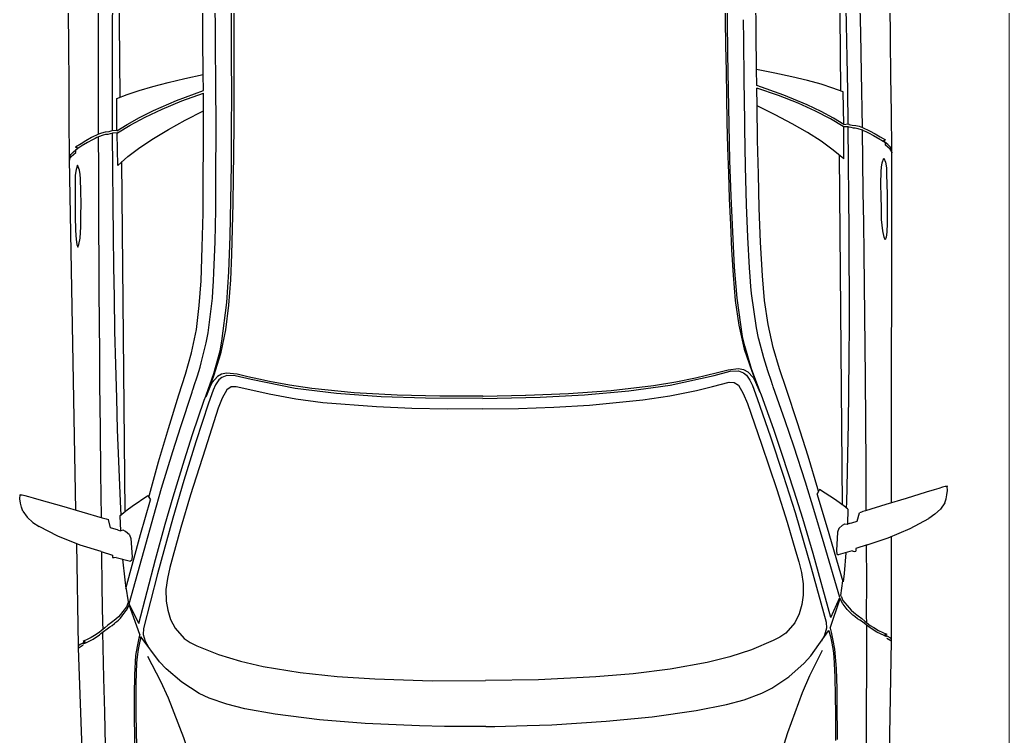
# Model space of a CAD drawing. Header units: inches. Extents: x 13 to 261, y -112 to -47.
# Drawn here: x 196.045 to 198.251, y -82.364 to -80.767 of the extents above; entities that cross this region are included whole.
import ezdxf

# ---------------------------------------------------------------- set-up
doc = ezdxf.new("R2010")
doc.units = ezdxf.units.IN
doc.header["$MEASUREMENT"] = 0
doc.layers.add('CAJONES', color=3, linetype='Continuous', lineweight=20)

msp = doc.modelspace()

# ---------------------------------------------------------------- linework, layer by layer
at = {"linetype": 'Continuous'}
for p, q in [((196.454, -80.9242), (196.4537, -80.8887)), ((197.688, -80.9132), (197.6876, -80.8777)), ((196.4539, -80.9697), (196.4541, -80.9302)), ((197.6889, -80.9587), (197.688, -80.9192)), ((197.8822, -80.9999), (197.8811, -80.9274)), ((196.2613, -81.0144), (196.2612, -80.9419)), ((197.8822, -80.9999), (197.8922, -80.9988)), ((196.2613, -81.0144), (196.2513, -81.0135)), ((197.9701, -81.0367), (197.9751, -81.0346)), ((197.9752, -81.0461), (197.9751, -81.0401)), ((196.1741, -81.0527), (196.1691, -81.0508)), ((196.1692, -81.0623), (196.1692, -81.0563)), ((197.9888, -81.8435), (197.9893, -81.061)), ((197.9893, -81.0585), (197.9893, -81.058)), ((197.9893, -81.061), (197.9893, -81.0585)), ((196.1553, -81.0749), (196.1553, -81.0744)), ((196.1554, -81.0774), (196.1553, -81.0749)), ((196.1699, -81.8598), (196.1554, -81.0774)), ((196.2794, -81.8628), (196.2724, -81.0823)), ((197.8793, -81.8485), (197.8724, -81.068)), ((196.43, -81.5935), (196.4305, -81.5919)), ((197.7239, -81.5819), (197.7234, -81.5804)), ((196.4572, -81.6112), (196.4576, -81.6097)), ((197.6971, -81.6001), (197.6966, -81.5986)), ((197.8914, -81.8579), (197.8902, -81.8914)), ((196.2375, -81.8792), (196.2421, -81.8811)), ((196.2472, -81.8991), (196.2421, -81.8811)), ((196.2675, -81.8724), (196.2693, -81.9059)), ((197.9122, -81.8842), (197.917, -81.8662)), ((197.9215, -81.8641), (197.917, -81.8662)), ((196.2643, -81.9044), (196.2693, -81.9059)), ((197.8708, -81.9006), (197.8679, -81.9091)), ((197.8952, -81.8899), (197.8902, -81.8914)), ((196.2889, -81.9147), (196.2919, -81.9232)), ((197.9885, -82.146), (197.9885, -81.9185)), ((196.1756, -82.1623), (196.1715, -81.9348)), ((197.9092, -81.9502), (197.9088, -81.9512)), ((197.9341, -81.937), (197.9092, -81.9457)), ((197.9092, -81.9457), (197.9092, -81.9502)), ((196.2262, -81.9523), (196.2513, -81.9606)), ((196.2513, -81.9606), (196.2513, -81.9651)), ((196.2513, -81.9651), (196.2518, -81.9661)), ((196.2598, -81.9655), (196.2914, -81.9737)), ((197.9007, -81.9508), (197.8693, -81.9596)), ((196.2867, -82.0643), (196.2819, -82.0318)), ((197.8756, -82.05), (197.8798, -82.0175)), ((197.8518, -82.1233), (197.8742, -82.0566)), ((196.3119, -82.137), (196.2883, -82.0707)), ((196.3139, -82.1445), (196.3149, -82.142)), ((196.3154, -82.143), (196.3149, -82.142)), ((197.8483, -82.1293), (197.8488, -82.1283)), ((197.8499, -82.1308), (197.8488, -82.1283)), ((197.978, -82.1451), (197.987, -82.1505)), ((197.9885, -82.1515), (197.9885, -82.146)), ((197.9885, -82.148), (197.9885, -82.1475)), ((196.1756, -82.1678), (196.1756, -82.1623)), ((196.1756, -82.1643), (196.1756, -82.1638)), ((196.1771, -82.1667), (196.1756, -82.1678)), ((196.1844, -82.4187), (196.1756, -82.1678)), ((196.1861, -82.1612), (196.1771, -82.1667)), ((197.9843, -82.4026), (197.9885, -82.1515)), ((197.987, -82.1505), (197.9885, -82.1515)), ((196.3588, -82.2416), (196.3298, -82.1859)), ((197.8067, -82.2287), (197.8347, -82.1724))]:
    msp.add_line(p, q, dxfattribs=at)
for points in [[(197.8922, -80.9988), (197.8911, -80.9249), (197.8894, -80.8514), (197.8883, -80.7774), (197.8866, -80.7034), (197.8844, -80.6294), (197.8828, -80.5554), (197.8806, -80.4814), (197.8779, -80.4075), (197.8753, -80.3335), (197.8726, -80.2595), (197.8695, -80.1855), (197.8663, -80.1115), (197.8626, -80.0381), (197.859, -79.9641)], [(196.2513, -81.0135), (196.2511, -80.9395), (196.2515, -80.866), (196.2513, -80.792), (196.2517, -80.718), (196.2525, -80.644), (196.2528, -80.57), (196.2537, -80.496), (196.255, -80.422), (196.2563, -80.348), (196.2577, -80.2739), (196.2595, -80.1999), (196.2614, -80.1259), (196.2637, -80.0524), (196.266, -79.9784)], [(197.9238, -81.0066), (197.9217, -80.8846), (197.9199, -80.7966), (197.9181, -80.7086), (197.9164, -80.6271), (197.9142, -80.5456), (197.9118, -80.4512), (197.9085, -80.3562), (197.9038, -80.2282), (197.9011, -80.1452), (197.8983, -80.0618), (197.8956, -79.9788)], [(196.2199, -81.0218), (196.2198, -80.8998), (196.22, -80.8118), (196.2202, -80.7238), (196.2205, -80.6423), (196.2212, -80.5608), (196.2219, -80.4663), (196.2236, -80.3713), (196.2259, -80.2432), (196.2272, -80.1602), (196.2284, -80.0767), (196.2297, -79.9937)], [(196.4807, -80.777), (196.4804, -80.7465), (196.4804, -80.746), (196.4795, -80.642), (196.4788, -80.6245), (196.4764, -80.5165), (196.475, -80.477), (196.4738, -80.454), (196.466, -80.3681), (196.4644, -80.3551), (196.4456, -80.2643), (196.4435, -80.2573), (196.4158, -80.17), (196.4137, -80.1645), (196.4137, -80.164)], [(196.1553, -81.0749), (196.1553, -81.0719), (196.1546, -80.9904), (196.1544, -80.9089), (196.1536, -80.8269), (196.1534, -80.7474), (196.1532, -80.6679), (196.1535, -80.5889), (196.1533, -80.5094), (196.1536, -80.4299), (196.1544, -80.3504), (196.1552, -80.2709)], [(197.9893, -81.0585), (197.9892, -81.0555), (197.9885, -80.974), (197.9873, -80.8925), (197.9866, -80.8105), (197.9853, -80.731), (197.9841, -80.6515), (197.9824, -80.5725), (197.9812, -80.493), (197.9795, -80.4135), (197.9773, -80.3341), (197.9751, -80.2546)], [(197.8643, -80.3361), (197.8666, -80.4201), (197.8683, -80.5045), (197.8701, -80.5885), (197.8718, -80.6725), (197.8731, -80.7565), (197.8738, -80.8405), (197.8746, -80.9245)], [(196.2674, -80.3504), (196.2666, -80.4344), (196.2664, -80.5189), (196.2661, -80.6029), (196.2659, -80.6869), (196.2661, -80.7709), (196.2669, -80.8549), (196.2676, -80.9389)], [(197.6876, -80.8777), (197.6869, -80.7967), (197.6857, -80.7152), (197.6855, -80.6342), (197.6857, -80.5532), (197.6865, -80.4717)], [(196.4537, -80.8887), (196.453, -80.8077), (196.4527, -80.7262), (196.4515, -80.6452), (196.4498, -80.5642), (196.4476, -80.4828)], [(197.6226, -80.7668), (197.6214, -80.6833)], [(196.5167, -80.7766), (196.5164, -80.6931)], [(197.6171, -80.7093), (197.6176, -80.7668)], [(196.5212, -80.7191), (196.5217, -80.7766)], [(196.4305, -81.5919), (196.4329, -81.5849), (196.4329, -81.5844), (196.4407, -81.5604), (196.4465, -81.5413), (196.4489, -81.5318), (196.4596, -81.4897), (196.46, -81.4872), (196.4643, -81.4646), (196.4742, -81.3876), (196.475, -81.372), (196.4763, -81.3495), (196.4771, -81.33), (196.48, -81.2615), (196.4814, -81.19), (196.4821, -81.1045), (196.4824, -81.0195), (196.4822, -81.004), (196.4819, -80.911), (196.4811, -80.823), (196.4807, -80.777)], [(196.4576, -81.6097), (196.4601, -81.6032), (196.4772, -81.5555), (196.4912, -81.5044), (196.4955, -81.4834), (196.5062, -81.3973), (196.5106, -81.3282), (196.5134, -81.2492), (196.5152, -81.1697), (196.5165, -81.0902), (196.5168, -81.0107), (196.5171, -80.9316), (196.5169, -80.8521), (196.5167, -80.7766)], [(196.5217, -80.7766), (196.5217, -80.8336), (196.5217, -80.8906), (196.5217, -80.9476), (196.5217, -81.0046), (196.5212, -81.0616), (196.5207, -81.1186), (196.5198, -81.1756), (196.5183, -81.2326), (196.5168, -81.2897), (196.5143, -81.3462), (196.5103, -81.4027), (196.5033, -81.4578), (196.4923, -81.5114), (196.4762, -81.561), (196.4591, -81.6082)], [(197.6176, -80.7668), (197.6187, -80.8238), (197.6197, -80.8808), (197.6207, -80.9378), (197.6217, -80.9948), (197.6232, -81.0518), (197.6247, -81.1087), (197.6267, -81.1657), (197.6292, -81.2227), (197.6317, -81.2797), (197.6352, -81.3362), (197.6402, -81.3926), (197.6482, -81.4475), (197.6602, -81.5009), (197.6772, -81.5503), (197.6951, -81.5971)], [(197.6966, -81.5986), (197.694, -81.5921), (197.6761, -81.5448), (197.6612, -81.4939), (197.6565, -81.473), (197.6442, -81.3871), (197.6386, -81.3181), (197.6344, -81.2392), (197.6312, -81.1597), (197.6284, -81.0802), (197.6267, -81.0007), (197.625, -80.9217), (197.6238, -80.8422), (197.6226, -80.7668)], [(197.7234, -81.5804), (197.7209, -81.5734), (197.7209, -81.5729), (197.7126, -81.549), (197.7065, -81.53), (197.7039, -81.5206), (197.6925, -81.4787), (197.692, -81.4762), (197.6873, -81.4537), (197.6761, -81.3768), (197.675, -81.3613), (197.6733, -81.3388), (197.6721, -81.3193), (197.668, -81.2509), (197.6653, -81.1794), (197.6631, -81.0939), (197.6613, -81.0089), (197.6612, -80.9934), (197.6598, -80.9004), (197.6591, -80.8124), (197.6586, -80.7664)], [(196.2612, -80.9419), (196.2841, -80.9332), (196.3105, -80.924), (196.3409, -80.9152), (196.3753, -80.9064), (196.4128, -80.8976), (196.4537, -80.8887)], [(197.8811, -80.9274), (197.858, -80.9192), (197.8314, -80.9104), (197.8009, -80.9022), (197.7663, -80.894), (197.7287, -80.8858), (197.6876, -80.8777)], [(197.8822, -80.9999), (197.8591, -80.9856), (197.8315, -80.9709), (197.8003, -80.9562), (197.7482, -80.9346), (197.688, -80.9132)], [(196.2613, -81.0144), (196.2842, -80.9997), (196.3115, -80.9845), (196.3424, -80.9692), (196.3942, -80.9467), (196.454, -80.9242)], [(196.2628, -81.0189), (196.2907, -81.0017), (196.324, -80.9839), (196.3624, -80.9655), (196.4057, -80.9476), (196.4541, -80.9302)], [(197.8808, -81.0045), (197.8526, -80.9877), (197.819, -80.9705), (197.7803, -80.9528), (197.7367, -80.9357), (197.688, -80.9192)], [(196.263, -81.0914), (196.2858, -81.0712), (196.3126, -81.051), (196.3425, -81.0312), (196.3763, -81.0109), (196.4136, -80.9906), (196.4539, -80.9697)], [(196.3321, -81.8313), (196.3336, -81.8258), (196.3539, -81.7521), (196.3762, -81.6779), (196.3996, -81.6027), (196.4142, -81.5566), (196.4277, -81.509), (196.4383, -81.4574), (196.4448, -81.4038), (196.4488, -81.3483), (196.4516, -81.2732), (196.4535, -81.1977), (196.4538, -81.1217), (196.4541, -81.0457), (196.4539, -80.9697)], [(197.8261, -81.818), (197.8245, -81.8125), (197.8029, -81.7392), (197.7792, -81.6654), (197.7545, -81.5906), (197.7391, -81.5447), (197.7247, -81.4974), (197.7132, -81.446), (197.7057, -81.3925), (197.7008, -81.3371), (197.6966, -81.2621), (197.6934, -81.1866), (197.6917, -81.1106), (197.69, -81.0347), (197.6889, -80.9587)], [(197.8819, -81.0769), (197.8588, -81.0572), (197.8316, -81.0374), (197.8014, -81.0182), (197.7672, -80.9985), (197.7295, -80.9788), (197.6889, -80.9587)], [(197.8922, -80.9988), (197.8937, -80.9993), (197.8937, -80.9998), (197.9008, -81.0013), (197.9088, -81.0022), (197.9168, -81.0041), (197.9238, -81.0066), (197.9394, -81.0139), (197.9524, -81.0208), (197.963, -81.0272), (197.9751, -81.0346)], [(196.2513, -81.0135), (196.2498, -81.014), (196.2498, -81.0145), (196.2428, -81.0161), (196.2348, -81.0172), (196.2268, -81.0192), (196.2199, -81.0218), (196.2044, -81.0294), (196.1915, -81.0366), (196.1811, -81.0432), (196.1691, -81.0508)], [(196.2519, -81.0195), (196.2499, -81.02), (196.2459, -81.0211), (196.2409, -81.0221), (196.2399, -81.0221), (196.2359, -81.0227), (196.2304, -81.0237), (196.2204, -81.0273), (196.2199, -81.0273), (196.2184, -81.0283), (196.2164, -81.0293), (196.2125, -81.0309), (196.2065, -81.0339), (196.1955, -81.04), (196.1816, -81.0487), (196.1806, -81.0492), (196.1791, -81.0502), (196.1781, -81.0507), (196.1692, -81.0563)], [(196.263, -81.0914), (196.2614, -81.0199), (196.2628, -81.0189), (196.2514, -81.0195)], [(196.2705, -81.8699), (196.2698, -81.8569), (196.2685, -81.8229), (196.2654, -81.7509), (196.2628, -81.6805), (196.2606, -81.61), (196.2585, -81.535), (196.2568, -81.4605), (196.2556, -81.386), (196.2545, -81.317), (196.2534, -81.248), (196.2528, -81.179), (196.2521, -81.099), (196.2514, -81.0195)], [(197.8819, -81.0769), (197.8823, -81.0054), (197.8808, -81.0045), (197.8923, -81.0048)], [(197.8884, -81.8554), (197.8888, -81.8424), (197.8895, -81.8084), (197.8913, -81.7364), (197.8927, -81.6659), (197.8936, -81.5954), (197.8944, -81.5204), (197.8947, -81.4458), (197.8946, -81.3713), (197.8944, -81.3023), (197.8943, -81.2333), (197.8937, -81.1643), (197.893, -81.0843), (197.8923, -81.0048)], [(197.8918, -81.0049), (197.8938, -81.0053), (197.8978, -81.0063), (197.9028, -81.0073), (197.9038, -81.0072), (197.9078, -81.0077), (197.9133, -81.0087), (197.9234, -81.0121), (197.9239, -81.0121), (197.9254, -81.0131), (197.9274, -81.014), (197.9314, -81.0155), (197.9374, -81.0184), (197.9485, -81.0243), (197.9625, -81.0327), (197.9635, -81.0332), (197.9651, -81.0342), (197.9661, -81.0347), (197.9751, -81.0401)], [(197.9324, -81.8605), (197.9321, -81.762), (197.9312, -81.663), (197.9303, -81.564), (197.9297, -81.495), (197.9291, -81.426), (197.9284, -81.357), (197.9273, -81.288), (197.9267, -81.219), (197.9256, -81.1501), (197.9245, -81.0811), (197.9239, -81.0121)], [(196.2265, -81.8758), (196.2251, -81.7773), (196.2242, -81.6783), (196.2234, -81.5793), (196.2227, -81.5103), (196.2221, -81.4413), (196.2215, -81.3723), (196.2214, -81.3033), (196.2208, -81.2343), (196.2207, -81.1653), (196.2205, -81.0963), (196.2199, -81.0273)], [(197.9892, -81.055), (197.9862, -81.0505), (197.9801, -81.0446), (197.9701, -81.0367)], [(196.1553, -81.0714), (196.1583, -81.0669), (196.1642, -81.0608), (196.1741, -81.0527)], [(196.1554, -81.0774), (196.1588, -81.0714), (196.1692, -81.0623)], [(197.9893, -81.061), (197.9857, -81.055), (197.9752, -81.0461)], [(197.9893, -81.0585), (197.9893, -81.057), (197.9892, -81.056), (197.9892, -81.055)], [(196.1553, -81.0749), (196.1553, -81.0734), (196.1553, -81.0724), (196.1553, -81.0714)], [(197.9743, -81.2574), (197.972, -81.2516), (197.9689, -81.2372), (197.9666, -81.2122), (197.9659, -81.1867), (197.9652, -81.1607), (197.9649, -81.1327), (197.9657, -81.1052), (197.9661, -81.0952), (197.9675, -81.0857), (197.9714, -81.0748)], [(197.9714, -81.0748), (197.975, -81.0841), (197.9771, -81.0966), (197.9777, -81.1116), (197.9786, -81.1556), (197.9789, -81.1881), (197.9787, -81.2201), (197.9779, -81.2401), (197.9765, -81.2516), (197.9743, -81.2574)], [(196.1735, -81.0909), (196.1701, -81.1003), (196.1682, -81.1128), (196.1678, -81.1278), (196.1677, -81.1718), (196.168, -81.2043), (196.1688, -81.2363), (196.17, -81.2563), (196.1716, -81.2678), (196.1739, -81.2735)], [(196.1739, -81.2735), (196.1761, -81.2677), (196.1789, -81.2532), (196.1807, -81.2282), (196.181, -81.2027), (196.1813, -81.1767), (196.181, -81.1487), (196.1798, -81.1212), (196.1792, -81.1112), (196.1776, -81.1017), (196.1735, -81.0909)], [(197.0771, -81.6057), (197.0776, -81.6057), (197.1726, -81.6038), (197.1731, -81.6038), (197.2681, -81.6), (197.3635, -81.5931), (197.4579, -81.5818), (197.5074, -81.5738), (197.5518, -81.5649), (197.5762, -81.5592), (197.6002, -81.553), (197.6241, -81.5468), (197.6476, -81.5441), (197.6586, -81.546), (197.6682, -81.5514), (197.6798, -81.5643), (197.6854, -81.5747), (197.6951, -81.5971)], [(197.0772, -81.6107), (197.2047, -81.608), (197.3041, -81.6031), (197.403, -81.5942), (197.4949, -81.5809), (197.5932, -81.5595), (197.6287, -81.5502), (197.6471, -81.5496), (197.6582, -81.5535), (197.6652, -81.5589), (197.6728, -81.5698), (197.6784, -81.5818), (197.6887, -81.6107), (197.719, -81.6964), (197.7472, -81.7817), (197.7735, -81.8654), (197.8096, -81.9886), (197.8432, -82.1098)], [(197.0772, -81.6107), (196.9497, -81.6103), (196.8501, -81.6072), (196.7511, -81.6001), (196.659, -81.5884), (196.5603, -81.5688), (196.5247, -81.5601), (196.5062, -81.5598), (196.4952, -81.5639), (196.4883, -81.5694), (196.4809, -81.5805), (196.4755, -81.5925), (196.4657, -81.6216), (196.437, -81.7079), (196.4103, -81.7936), (196.3855, -81.8779), (196.3516, -82.0017), (196.3202, -82.1235)], [(197.0771, -81.6057), (197.0766, -81.6057), (196.9816, -81.6055), (196.9811, -81.6055), (196.8861, -81.6034), (196.7906, -81.5982), (196.696, -81.5886), (196.6464, -81.5815), (196.6018, -81.5734), (196.5773, -81.5681), (196.5532, -81.5623), (196.5292, -81.5566), (196.5056, -81.5543), (196.4947, -81.5564), (196.4852, -81.562), (196.4738, -81.5751), (196.4684, -81.5856), (196.4591, -81.6082)], [(197.0774, -81.6342), (197.1564, -81.633), (197.2359, -81.6302), (197.3148, -81.6255), (197.4337, -81.614), (197.4941, -81.6049), (197.5535, -81.5929), (197.5535, -81.5929), (197.5895, -81.5841), (197.6264, -81.5748), (197.6379, -81.5751), (197.6474, -81.5816), (197.6581, -81.5995), (197.6673, -81.6224), (197.6986, -81.7126), (197.7325, -81.8138), (197.7557, -81.8866), (197.7747, -81.9504), (197.782, -81.9754), (197.7877, -81.9993), (197.7914, -82.0243), (197.7916, -82.0498), (197.7883, -82.0703), (197.7825, -82.0909), (197.7727, -82.111), (197.7529, -82.1341), (197.7395, -82.1433), (197.7245, -82.1509), (197.6767, -82.1713), (197.6279, -82.1873), (197.5775, -82.1997), (197.4951, -82.2145), (197.4127, -82.2247), (197.3292, -82.2319), (197.2013, -82.2381), (197.0828, -82.2396)], [(196.3101, -82.113), (196.2887, -82.0687), (196.3217, -81.9494), (196.3435, -81.8717), (196.3609, -81.8106), (196.3857, -81.7294), (196.4037, -81.6732), (196.429, -81.5965), (196.43, -81.5935)], [(197.0774, -81.6342), (196.9984, -81.6344), (196.9189, -81.6331), (196.8398, -81.6298), (196.7207, -81.6204), (196.6602, -81.6124), (196.6006, -81.6014), (196.6006, -81.6014), (196.5645, -81.5933), (196.5274, -81.5846), (196.5159, -81.5852), (196.5065, -81.5918), (196.4961, -81.6099), (196.4873, -81.6329), (196.4577, -81.7237), (196.4256, -81.8255), (196.4037, -81.8987), (196.3858, -81.9629), (196.379, -81.9879), (196.3737, -82.012), (196.3705, -82.037), (196.3707, -82.0625), (196.3744, -82.083), (196.3806, -82.1034), (196.3907, -82.1233), (196.4109, -82.1461), (196.4245, -82.155), (196.4396, -82.1624), (196.4878, -82.182), (196.5369, -82.197), (196.5875, -82.2086), (196.6701, -82.2218), (196.7527, -82.2306), (196.8363, -82.2363), (196.9643, -82.2402), (197.0828, -82.2396)], [(197.8531, -82.0992), (197.8737, -82.0546), (197.8386, -81.9359), (197.8154, -81.8586), (197.7969, -81.7977), (197.7707, -81.717), (197.7517, -81.6611), (197.725, -81.5849), (197.7239, -81.5819)], [(196.3101, -82.113), (196.3469, -81.9697), (196.3687, -81.8915), (196.3866, -81.8299), (196.4119, -81.7476), (196.4299, -81.6915), (196.4557, -81.6147), (196.4572, -81.6112)], [(197.8531, -82.0992), (197.8138, -81.9566), (197.7906, -81.8788), (197.7716, -81.8175), (197.7448, -81.7357), (197.7258, -81.6799), (197.6986, -81.6036), (197.6971, -81.6001)], [(197.8914, -81.8579), (197.8819, -81.8505), (197.8748, -81.845), (197.8637, -81.8371), (197.828, -81.814), (197.8226, -81.8235)], [(198.113, -81.8069), (198.1135, -81.8064), (198.111, -81.8069), (198.108, -81.8075), (198.1025, -81.809), (198.094, -81.8116), (198.0835, -81.8147), (198.0661, -81.8198), (198.0212, -81.8337), (197.9758, -81.8476), (197.9305, -81.8615), (197.9245, -81.8631), (197.9215, -81.8641)], [(198.1073, -81.8435), (198.1102, -81.8349), (198.1121, -81.8259), (198.1136, -81.8164), (198.113, -81.8069)], [(196.0451, -81.8254), (196.0445, -81.8249), (196.0471, -81.8254), (196.0501, -81.8259), (196.0556, -81.8273), (196.0641, -81.8297), (196.0746, -81.8326), (196.0922, -81.8375), (196.1373, -81.8506), (196.1829, -81.8637), (196.2285, -81.8768), (196.2345, -81.8782), (196.2375, -81.8792)], [(196.0514, -81.8619), (196.0483, -81.8534), (196.0462, -81.8444), (196.0446, -81.8349), (196.0451, -81.8254)], [(196.2675, -81.8724), (196.2769, -81.8648), (196.2839, -81.8593), (196.2948, -81.8512), (196.3301, -81.8274), (196.3357, -81.8368)], [(196.2809, -82.0343), (196.3139, -81.914), (196.3357, -81.8368)], [(197.8809, -82.02), (197.8458, -81.9003), (197.8226, -81.8235)], [(196.0514, -81.8619), (196.061, -81.8758), (196.0736, -81.8872), (196.0877, -81.8965)], [(198.1073, -81.8435), (198.0979, -81.8575), (198.0855, -81.8692), (198.0716, -81.8788)], [(197.9341, -81.937), (197.981, -81.9216), (198.0303, -81.9006), (198.0716, -81.8788)], [(196.2262, -81.9523), (196.1791, -81.9377), (196.1294, -81.9177), (196.0877, -81.8965)], [(196.2643, -81.9044), (196.2628, -81.904), (196.2593, -81.903), (196.2472, -81.8996)], [(196.2889, -81.9147), (196.2803, -81.9078), (196.2753, -81.9048), (196.2698, -81.9059), (196.2693, -81.9059)], [(197.8708, -81.9006), (197.8792, -81.8935), (197.8842, -81.8905), (197.8897, -81.8914), (197.8902, -81.8914)], [(197.8952, -81.8899), (197.8967, -81.8893), (197.9002, -81.8883), (197.9122, -81.8847)], [(196.2919, -81.9232), (196.2948, -81.9642), (196.2939, -81.9722), (196.2914, -81.9737)], [(197.8679, -81.9091), (197.8657, -81.9501), (197.8668, -81.9581), (197.8693, -81.9596)], [(197.9332, -82.1105), (197.9332, -82.1085), (197.9331, -82.0975), (197.9333, -82.0175), (197.9326, -81.9375)], [(196.2302, -82.1258), (196.2302, -82.1238), (196.2301, -82.1128), (196.2284, -82.0328), (196.2277, -81.9528)], [(196.2598, -81.9655), (196.2553, -81.9665), (196.2518, -81.9661)], [(196.2738, -81.9694), (196.2788, -82.0153), (196.2809, -82.0343)], [(197.8868, -81.9549), (197.8827, -82.001), (197.8809, -82.02)], [(197.9007, -81.9508), (197.9053, -81.9518), (197.9088, -81.9512)], [(197.9066, -82.0968), (197.9025, -82.0938), (197.8985, -82.0903), (197.894, -82.0859), (197.8899, -82.0814), (197.8808, -82.0695), (197.8803, -82.0685), (197.8773, -82.0635), (197.8742, -82.0566)], [(197.8761, -82.0515), (197.8756, -82.0505), (197.8756, -82.05)], [(197.8761, -82.0515), (197.8802, -82.061), (197.8939, -82.0779), (197.8984, -82.0828), (197.9045, -82.0883), (197.914, -82.0957), (197.9221, -82.1016), (197.9291, -82.1071), (197.9372, -82.114), (197.9412, -82.117), (197.9488, -82.1219), (197.9598, -82.1283), (197.9689, -82.1327), (197.9759, -82.1356), (197.9779, -82.1366)], [(196.2862, -82.0658), (196.2823, -82.0753), (196.269, -82.0924), (196.2645, -82.0975), (196.2585, -82.103), (196.2491, -82.1106), (196.2412, -82.1167), (196.2342, -82.1222), (196.2263, -82.1293), (196.2223, -82.1323), (196.2149, -82.1374), (196.2039, -82.144), (196.1949, -82.1486), (196.188, -82.1516), (196.186, -82.1527)], [(196.2566, -82.1115), (196.2606, -82.1085), (196.2646, -82.105), (196.269, -82.1004), (196.273, -82.0959), (196.2819, -82.0838), (196.2824, -82.0828), (196.2853, -82.0778), (196.2883, -82.0707)], [(196.2862, -82.0658), (196.2867, -82.0648), (196.2867, -82.0643)], [(197.9131, -82.1022), (197.9076, -82.0978), (197.9066, -82.0968)], [(197.9383, -82.12), (197.9322, -82.1155), (197.9237, -82.1091), (197.9176, -82.1052), (197.9131, -82.1022)], [(196.2253, -82.1353), (196.2313, -82.1308), (196.2397, -82.1242), (196.2457, -82.1201), (196.2502, -82.1171)], [(196.2502, -82.1171), (196.2556, -82.1125), (196.2566, -82.1115)], [(196.3202, -82.1235), (196.3199, -82.137), (196.3245, -82.1519), (196.3318, -82.1654)], [(197.8432, -82.1098), (197.8438, -82.1233), (197.8394, -82.1384), (197.8323, -82.152)], [(197.8518, -82.1233), (197.8539, -82.1317), (197.858, -82.1502), (197.8617, -82.1702), (197.8651, -82.2131), (197.8665, -82.2581), (197.8666, -82.2696), (197.8668, -82.2876), (197.8675, -82.3711)], [(197.8622, -83.4022), (197.8671, -83.3882), (197.8715, -83.3731), (197.8777, -83.3446), (197.8777, -83.3446), (197.8782, -83.3421), (197.8796, -83.3341), (197.8825, -83.3175), (197.8891, -83.276), (197.8947, -83.2324), (197.904, -83.1478), (197.9116, -83.0563), (197.916, -82.9872), (197.9199, -82.9177), (197.9236, -82.8316), (197.9264, -82.7451), (197.9286, -82.6586), (197.9299, -82.5861), (197.9308, -82.5141), (197.9316, -82.4421), (197.9325, -82.3705), (197.9328, -82.295), (197.9337, -82.2195), (197.9337, -82.117)], [(197.978, -82.1421), (197.9744, -82.1407), (197.9719, -82.1397), (197.9559, -82.1318), (197.9413, -82.1225), (197.9383, -82.12)], [(196.186, -82.1582), (196.1895, -82.1566), (196.192, -82.1556), (196.2079, -82.1475), (196.2224, -82.1378), (196.2253, -82.1353)], [(196.3243, -83.416), (196.3192, -83.402), (196.3145, -83.3871), (196.3078, -83.3586), (196.3078, -83.3586), (196.3073, -83.3561), (196.3057, -83.3481), (196.3025, -83.3317), (196.2952, -83.2902), (196.2888, -83.2468), (196.278, -83.1624), (196.2687, -83.071), (196.2631, -83.002), (196.258, -82.9325), (196.2527, -82.8466), (196.2484, -82.7601), (196.2446, -82.6737), (196.242, -82.6012), (196.2399, -82.5292), (196.2377, -82.4572), (196.2356, -82.3857), (196.2339, -82.3102), (196.2317, -82.2348), (196.2298, -82.1323)], [(196.3119, -82.137), (196.3099, -82.1455), (196.3061, -82.1641), (196.3028, -82.1841), (196.3002, -82.2271), (196.2996, -82.2721), (196.2997, -82.2836), (196.2998, -82.3016), (196.3006, -82.3851)], [(196.3139, -82.1445), (196.3139, -82.146), (196.3115, -82.1555), (196.3087, -82.1706), (196.3063, -82.1871), (196.3049, -82.2006), (196.3033, -82.2461), (196.3032, -82.2881), (196.3033, -82.3001), (196.3035, -82.3161), (196.3046, -82.3871)], [(197.0837, -82.3421), (197.0637, -82.3423), (196.9917, -82.342), (196.9362, -82.341), (196.8146, -82.3355), (196.7126, -82.3275), (196.614, -82.3148), (196.5463, -82.3029), (196.5063, -82.2928), (196.4671, -82.2791), (196.4445, -82.2684), (196.4058, -82.2437), (196.371, -82.214), (196.3559, -82.1981), (196.3154, -82.143)], [(197.0837, -82.3421), (197.1037, -82.342), (197.1757, -82.3403), (197.2312, -82.3383), (197.3526, -82.3307), (197.4545, -82.3208), (197.5529, -82.3064), (197.6203, -82.2933), (197.6602, -82.2825), (197.6991, -82.2681), (197.7215, -82.2569), (197.7598, -82.2316), (197.794, -82.2013), (197.8088, -82.1851), (197.8483, -82.1293)], [(197.8499, -82.1308), (197.8499, -82.1323), (197.8525, -82.1418), (197.8556, -82.1567), (197.8582, -82.1732), (197.8599, -82.1867), (197.8623, -82.2322), (197.8631, -82.2742), (197.8632, -82.2862), (197.8634, -82.3022), (197.8635, -82.3732)], [(197.9749, -82.1382), (197.9734, -82.1377), (197.9759, -82.1371)], [(197.9779, -82.1366), (197.9759, -82.1371), (197.9744, -82.1377)], [(197.9744, -82.1377), (197.9744, -82.1382), (197.985, -82.1436), (197.9885, -82.146)], [(196.1895, -82.1536), (196.1895, -82.1541), (196.179, -82.1597), (196.1756, -82.1623)], [(196.186, -82.1527), (196.188, -82.1531), (196.1895, -82.1536)], [(196.189, -82.1541), (196.1905, -82.1536), (196.188, -82.1531)], [(197.4378, -83.5666), (197.4456, -83.5554), (197.4529, -83.5364), (197.4607, -83.5123), (197.4801, -83.4426), (197.4965, -83.3765), (197.5134, -83.3098), (197.5308, -83.2427), (197.5482, -83.175), (197.5656, -83.1074), (197.583, -83.0377), (197.6003, -82.9675), (197.6177, -82.8979), (197.6346, -82.8277), (197.6515, -82.7571), (197.6674, -82.6899), (197.6838, -82.6228), (197.7002, -82.5556), (197.7176, -82.4885), (197.7365, -82.4218), (197.7574, -82.3556), (197.7901, -82.2663), (197.8067, -82.2287)], [(196.7516, -83.5727), (196.7436, -83.5617), (196.7359, -83.5428), (196.7277, -83.5189), (196.7071, -83.4495), (196.6895, -83.3837), (196.6714, -83.3174), (196.6528, -83.2505), (196.6342, -83.1832), (196.6156, -83.1159), (196.597, -83.0465), (196.5784, -82.9767), (196.5598, -82.9073), (196.5416, -82.8375), (196.5235, -82.7672), (196.5064, -82.7003), (196.4888, -82.6335), (196.4712, -82.5666), (196.4526, -82.4998), (196.4325, -82.4335), (196.4104, -82.3677), (196.3761, -82.279), (196.3588, -82.2416)]]:
    msp.add_lwpolyline(points, dxfattribs=at)
for p in [(197.9893, -81.0625), (196.1554, -81.0789)]:
    msp.add_point(p, dxfattribs=at)
at = {"layer": 'CAJONES'}
msp.add_line((198.2511, -78.7268), (198.2511, -83.7268), dxfattribs=at)

doc.saveas('drawing.dxf')
